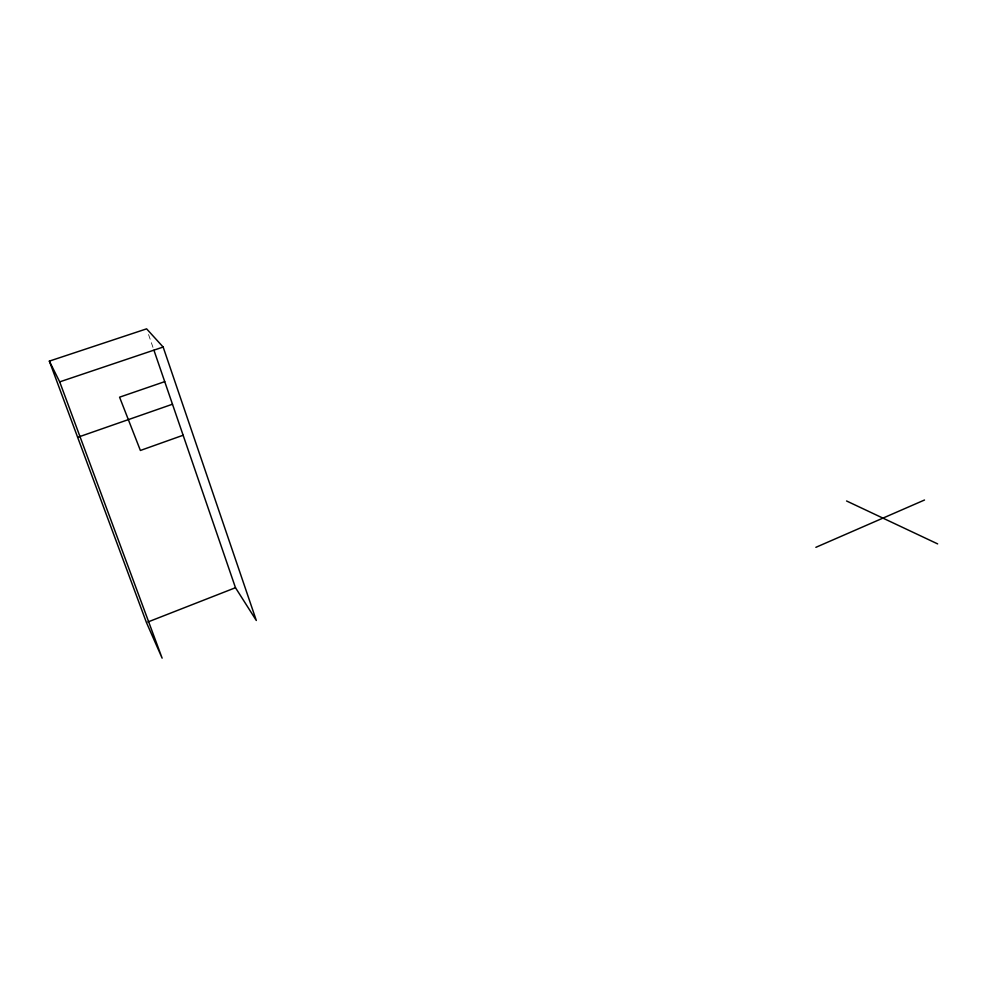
<?xml version="1.0" encoding="UTF-8"?>
<svg xmlns="http://www.w3.org/2000/svg" width="987" height="987" viewBox="0 0 987 987"><rect width="100%" height="100%" fill="white"/><g stroke="black" fill="none" stroke-linecap="round" stroke-linejoin="round"><path stroke-width="0.74" stroke-dasharray="4.93 3.7" d="M148.556 334.556L152.973 347.399"/><path stroke-width="1.48" d="M815.867 547.329L924.511 500.014M147.865 622.007L235.486 587.709L256.312 620.478L163.151 347.042L146.607 328.844L49.35 361.119L146.446 622.55L162.127 658.156L59.701 381.87L49.35 361.119M183.138 435.242L140.388 450.467L119.575 397.181L164.73 381.648M77.652 437.315L172.478 404.226M59.701 381.87L163.151 347.042M846.562 500.977L937.65 543.899M153.947 350.249L235.474 587.697"/></g></svg>
